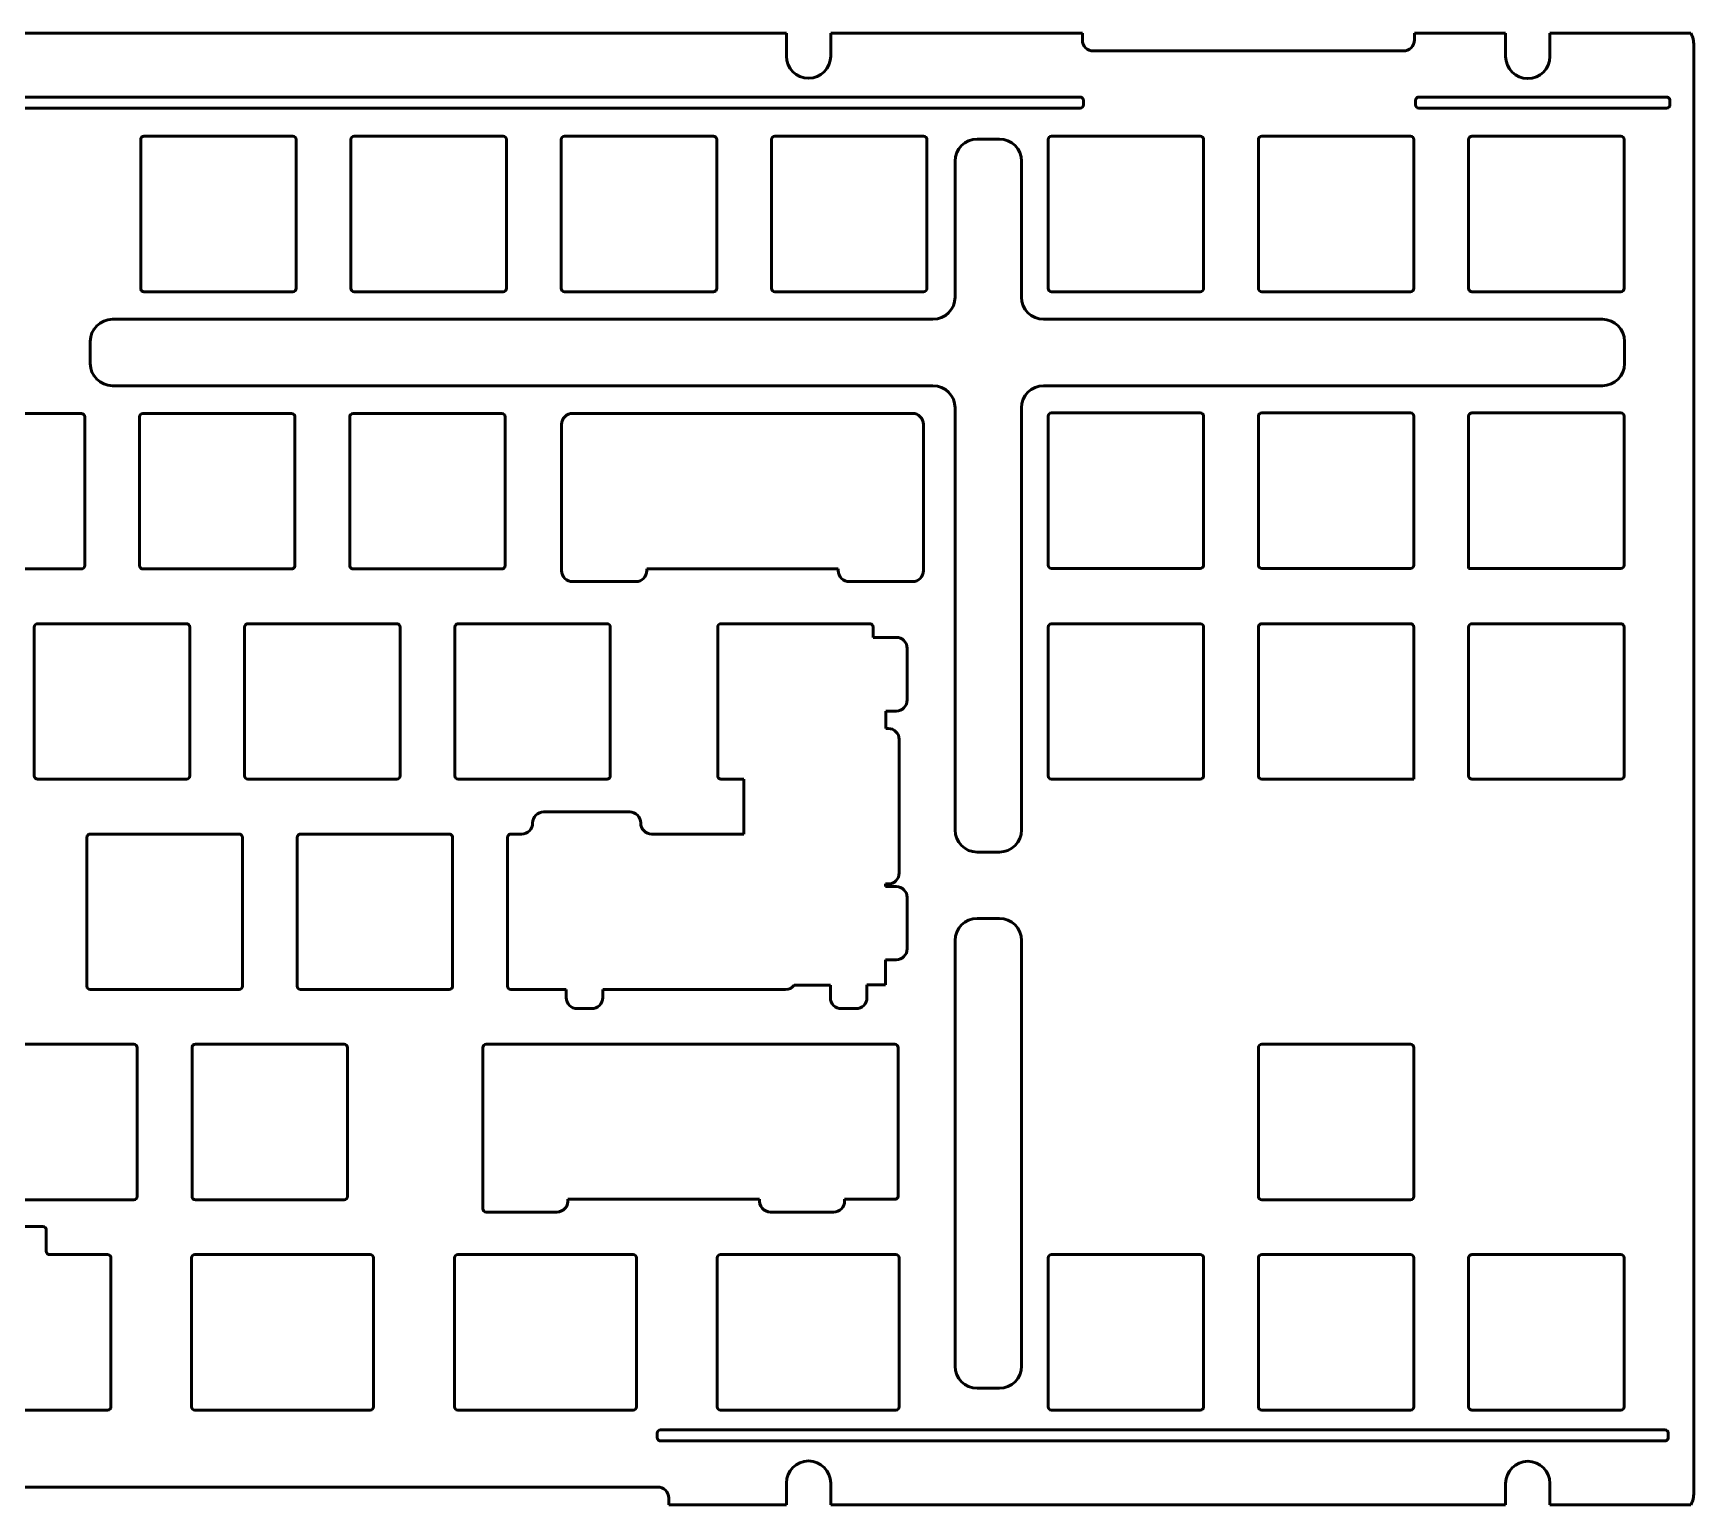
# Model space of a CAD drawing. Header units: millimetres. Extents: x 125 to 480, y 148 to 281.
# Drawn here: x 330.3 to 480.4, y 148.3 to 281.3 of the extents above; entities that cross this region are included whole.
import ezdxf

# ---------------------------------------------------------------- set-up
doc = ezdxf.new("R2010")
doc.units = ezdxf.units.MM
doc.header["$LTSCALE"] = 0.75
doc.layers.add('Visible', color=7, linetype='Continuous', lineweight=50)

msp = doc.modelspace()

# ---------------------------------------------------------------- linework, layer by layer
at = {"layer": 'Visible'}
for p, q in [((398.386112, 281.253646, 0.75), (254.57997, 281.253646, 0.75)), ((398.386112, 279.188095, 0.75), (398.386112, 281.253646, 0.75)), ((425.12709, 281.253646, 0.75), (402.386112, 281.253646, 0.75)), ((402.386112, 281.253646, 0.75), (402.386112, 279.188095, 0.75)), ((425.12709, 281.253646, 0.75), (425.12709, 280.653646, 0.75)), ((463.375035, 281.253646, 0.75), (455.12709, 281.253646, 0.75)), ((455.12709, 280.653646, 0.75), (455.12709, 281.253646, 0.75)), ((463.375035, 279.153646, 0.75), (463.375035, 281.253646, 0.75)), ((480.120029, 281.253646, 0.75), (467.375035, 281.253646, 0.75)), ((467.375035, 281.253646, 0.75), (467.375035, 279.153646, 0.75)), ((426.12709, 279.653646, 0.75), (454.12709, 279.653646, 0.75)), ((480.375035, 280.153646, 0.75), (480.375035, 149.398646, 0.75)), ((227.314574, 275.484968, 0.75), (424.921871, 275.484968, 0.75)), ((425.221871, 275.184968, 0.75), (425.221871, 274.784968, 0.75)), ((455.221872, 274.784968, 0.75), (455.221872, 275.184968, 0.75)), ((455.521872, 275.484968, 0.75), (477.921872, 275.484968, 0.75)), ((478.221872, 275.184968, 0.75), (478.221872, 274.784968, 0.75)), ((424.921871, 274.484968, 0.75), (227.314574, 274.484968, 0.75)), ((477.921872, 274.484968, 0.75), (455.521872, 274.484968, 0.75)), ((340.032142, 258.201539, 0.75), (340.032142, 271.651539, 0.75)), ((340.332142, 271.951539, 0.75), (353.782142, 271.951539, 0.75)), ((354.082142, 271.651539, 0.75), (354.082142, 258.201539, 0.75)), ((359.032142, 258.201539, 0.75), (359.032142, 271.651539, 0.75)), ((359.332142, 271.951539, 0.75), (372.782142, 271.951539, 0.75)), ((373.082142, 271.651539, 0.75), (373.082142, 258.201539, 0.75)), ((378.032142, 258.201539, 0.75), (378.032142, 271.651539, 0.75)), ((378.332142, 271.951539, 0.75), (391.782142, 271.951539, 0.75)), ((392.082142, 271.651539, 0.75), (392.082142, 258.201539, 0.75)), ((397.032142, 258.201539, 0.75), (397.032142, 271.651539, 0.75)), ((397.332142, 271.951539, 0.75), (410.782142, 271.951539, 0.75)), ((411.082142, 271.651539, 0.75), (411.082142, 258.201539, 0.75)), ((415.625035, 271.685416, 0.75), (417.625035, 271.685416, 0.75)), ((422.032143, 258.201539, 0.75), (422.032143, 271.651539, 0.75)), ((422.332143, 271.951539, 0.75), (435.782143, 271.951539, 0.75)), ((436.082143, 271.651539, 0.75), (436.082143, 258.201539, 0.75)), ((441.032143, 258.201539, 0.75), (441.032143, 271.651539, 0.75)), ((441.332143, 271.951539, 0.75), (454.782143, 271.951539, 0.75)), ((455.082143, 271.651539, 0.75), (455.082143, 258.201539, 0.75)), ((460.032143, 258.201539, 0.75), (460.032143, 271.651539, 0.75)), ((460.332143, 271.951539, 0.75), (473.782143, 271.951539, 0.75)), ((474.082143, 271.651539, 0.75), (474.082143, 258.201539, 0.75)), ((413.625035, 257.404103, 0.75), (413.625035, 269.685416, 0.75)), ((419.625035, 269.685416, 0.75), (419.625035, 257.404103, 0.75)), ((353.782142, 257.901539, 0.75), (340.332142, 257.901539, 0.75)), ((372.782142, 257.901539, 0.75), (359.332142, 257.901539, 0.75)), ((391.782142, 257.901539, 0.75), (378.332142, 257.901539, 0.75)), ((410.782142, 257.901539, 0.75), (397.332142, 257.901539, 0.75)), ((435.782143, 257.901539, 0.75), (422.332143, 257.901539, 0.75)), ((454.782143, 257.901539, 0.75), (441.332143, 257.901539, 0.75)), ((473.782143, 257.901539, 0.75), (460.332143, 257.901539, 0.75)), ((337.474628, 255.404103, 0.75), (411.625035, 255.404103, 0.75)), ((421.625035, 255.404103, 0.75), (472.125035, 255.404103, 0.75)), ((335.474628, 253.404103, 0.75), (335.474628, 251.404103, 0.75)), ((474.125035, 253.404103, 0.75), (474.125035, 251.404103, 0.75)), ((411.625035, 249.404103, 0.75), (337.474628, 249.404103, 0.75)), ((472.125035, 249.404103, 0.75), (421.625035, 249.404103, 0.75)), ((321.221194, 246.900875, 0.75), (334.671194, 246.900875, 0.75)), ((334.971194, 246.600875, 0.75), (334.971194, 233.150875, 0.75)), ((339.921194, 233.150875, 0.75), (339.921194, 246.600875, 0.75)), ((340.221194, 246.900875, 0.75), (353.671194, 246.900875, 0.75)), ((353.971194, 246.600875, 0.75), (353.971194, 233.150875, 0.75)), ((358.921194, 233.150875, 0.75), (358.921194, 246.600875, 0.75)), ((359.221194, 246.900875, 0.75), (372.671194, 246.900875, 0.75)), ((372.971194, 246.600875, 0.75), (372.971194, 233.150875, 0.75)), ((379.071173, 246.900961, 0.75), (409.771173, 246.900961, 0.75)), ((413.625035, 209.269989, 0.75), (413.625035, 247.404103, 0.75)), ((419.625035, 247.404103, 0.75), (419.625035, 209.269989, 0.75)), ((422.032143, 233.201539, 0.75), (422.032143, 246.651539, 0.75)), ((422.332143, 246.951539, 0.75), (435.782143, 246.951539, 0.75)), ((436.082143, 246.651539, 0.75), (436.082143, 233.201539, 0.75)), ((441.032143, 233.201539, 0.75), (441.032143, 246.651539, 0.75)), ((441.332143, 246.951539, 0.75), (454.782143, 246.951539, 0.75)), ((455.082143, 246.651539, 0.75), (455.082143, 233.201539, 0.75)), ((460.032143, 232.901539, 0.75), (460.032143, 246.651539, 0.75)), ((460.332143, 246.951539, 0.75), (473.782143, 246.951539, 0.75)), ((474.082143, 246.651539, 0.75), (474.082143, 233.201539, 0.75)), ((378.071173, 232.704961, 0.75), (378.071173, 245.900961, 0.75)), ((410.771173, 245.900961, 0.75), (410.771173, 232.704961, 0.75)), ((334.671194, 232.850875, 0.75), (321.221194, 232.850875, 0.75)), ((353.671194, 232.850875, 0.75), (340.221194, 232.850875, 0.75)), ((372.671194, 232.850875, 0.75), (359.221194, 232.850875, 0.75)), ((403.071173, 232.850875, 0.75), (385.771173, 232.850875, 0.75)), ((385.771173, 232.850875, 0.75), (385.771173, 232.704961, 0.75)), ((403.071173, 232.704961, 0.75), (403.071173, 232.850875, 0.75)), ((435.782143, 232.901539, 0.75), (422.332143, 232.901539, 0.75)), ((454.782143, 232.901539, 0.75), (441.332143, 232.901539, 0.75)), ((473.782143, 232.901539, 0.75), (460.032143, 232.901539, 0.75)), ((384.771173, 231.704961, 0.75), (379.071173, 231.704961, 0.75)), ((409.771173, 231.704961, 0.75), (404.071173, 231.704961, 0.75)), ((330.421173, 214.150875, 0.75), (330.421173, 227.600875, 0.75)), ((330.721173, 227.900875, 0.75), (344.171173, 227.900875, 0.75)), ((344.471173, 227.600875, 0.75), (344.471173, 214.150875, 0.75)), ((349.421173, 214.150875, 0.75), (349.421173, 227.600875, 0.75)), ((349.721173, 227.900875, 0.75), (363.171173, 227.900875, 0.75)), ((363.471173, 227.600875, 0.75), (363.471173, 214.150875, 0.75)), ((368.421173, 214.150875, 0.75), (368.421173, 227.600875, 0.75)), ((368.721173, 227.900875, 0.75), (382.171173, 227.900875, 0.75)), ((382.471173, 227.600875, 0.75), (382.471173, 214.150875, 0.75)), ((392.171189, 214.150875, 0.75), (392.171189, 227.600875, 0.75)), ((392.471189, 227.900875, 0.75), (405.921189, 227.900875, 0.75)), ((406.221189, 227.600875, 0.75), (406.221189, 226.670807, 0.75)), ((406.221189, 226.670807, 0.75), (408.298193, 226.670807, 0.75)), ((422.032143, 214.151539, 0.75), (422.032143, 227.601539, 0.75)), ((422.312198, 227.900875, 0.75), (435.802088, 227.900875, 0.75)), ((436.082143, 227.601539, 0.75), (436.082143, 214.151539, 0.75)), ((441.032143, 214.151539, 0.75), (441.032143, 227.600875, 0.75)), ((441.332143, 227.900875, 0.75), (454.782143, 227.900875, 0.75)), ((455.082143, 227.600875, 0.75), (455.082143, 213.851539, 0.75)), ((460.032143, 214.151539, 0.75), (460.032143, 227.600875, 0.75)), ((460.332143, 227.900875, 0.75), (473.782143, 227.900875, 0.75)), ((474.082143, 227.600875, 0.75), (474.082143, 214.151539, 0.75)), ((409.298193, 225.670807, 0.75), (409.298193, 221.016007, 0.75)), ((408.298193, 220.016007, 0.75), (407.367793, 220.016007, 0.75)), ((407.367793, 220.016007, 0.75), (407.367793, 218.440407, 0.75)), ((407.367793, 218.440407, 0.75), (407.575647, 218.440407, 0.75)), ((408.575647, 217.440407, 0.75), (408.575647, 205.390407, 0.75)), ((344.171173, 213.850875, 0.75), (330.721173, 213.850875, 0.75)), ((363.171173, 213.850875, 0.75), (349.721173, 213.850875, 0.75)), ((382.171173, 213.850875, 0.75), (368.721173, 213.850875, 0.75)), ((394.525647, 213.850875, 0.75), (392.471189, 213.850875, 0.75)), ((394.525647, 208.900878, 0.75), (394.525647, 213.850875, 0.75)), ((435.782143, 213.851539, 0.75), (422.332143, 213.851539, 0.75)), ((455.082143, 213.851539, 0.75), (441.332143, 213.851539, 0.75)), ((473.782143, 213.851539, 0.75), (460.332143, 213.851539, 0.75)), ((376.45257, 210.900878, 0.75), (384.221865, 210.900878, 0.75)), ((335.171175, 195.150878, 0.75), (335.171175, 208.600878, 0.75)), ((335.471175, 208.900878, 0.75), (348.921175, 208.900878, 0.75)), ((349.221175, 208.600878, 0.75), (349.221175, 195.150878, 0.75)), ((354.171175, 195.150878, 0.75), (354.171175, 208.600878, 0.75)), ((354.471175, 208.900878, 0.75), (367.921175, 208.900878, 0.75)), ((368.221175, 208.600878, 0.75), (368.221175, 195.150878, 0.75)), ((373.171175, 195.150878, 0.75), (373.171175, 208.600878, 0.75)), ((373.471175, 208.900878, 0.75), (374.45257, 208.900878, 0.75)), ((386.221865, 208.900878, 0.75), (394.525647, 208.900878, 0.75)), ((415.625035, 207.269989, 0.75), (417.625035, 207.269989, 0.75)), ((407.575647, 204.390407, 0.75), (407.336574, 204.390407, 0.75)), ((407.336574, 204.390407, 0.75), (407.336574, 204.161878, 0.75)), ((407.336574, 204.161878, 0.75), (408.298193, 204.161878, 0.75)), ((409.298193, 203.161878, 0.75), (409.298193, 198.540007, 0.75)), ((417.625035, 201.269989, 0.75), (415.625035, 201.269989, 0.75)), ((413.625035, 160.826872, 0.75), (413.625035, 199.269989, 0.75)), ((419.625035, 199.269989, 0.75), (419.625035, 160.826872, 0.75)), ((408.298193, 197.540007, 0.75), (407.336574, 197.540007, 0.75)), ((407.336574, 197.540007, 0.75), (407.336574, 195.271878, 0.75)), ((402.358174, 195.250878, 0.75), (399.096174, 195.250878, 0.75)), ((402.358174, 194.128878, 0.75), (402.358174, 195.250878, 0.75)), ((407.336574, 195.271878, 0.75), (405.660174, 195.271878, 0.75)), ((405.660174, 195.271878, 0.75), (405.660174, 194.128878, 0.75)), ((348.921175, 194.850878, 0.75), (335.471175, 194.850878, 0.75)), ((367.921175, 194.850878, 0.75), (354.471175, 194.850878, 0.75)), ((378.482174, 194.850878, 0.75), (373.471175, 194.850878, 0.75)), ((378.482174, 194.128878, 0.75), (378.482174, 194.850878, 0.75)), ((398.296174, 194.850878, 0.75), (381.784174, 194.850878, 0.75)), ((381.784174, 194.850878, 0.75), (381.784174, 194.128878, 0.75)), ((380.784174, 193.128878, 0.75), (379.482174, 193.128878, 0.75)), ((404.660174, 193.128878, 0.75), (403.358174, 193.128878, 0.75)), ((325.971174, 189.900878, 0.75), (339.421174, 189.900878, 0.75)), ((339.721174, 189.600878, 0.75), (339.721174, 176.150878, 0.75)), ((344.671174, 176.150878, 0.75), (344.671174, 189.600878, 0.75)), ((344.971174, 189.900878, 0.75), (358.421174, 189.900878, 0.75)), ((358.721174, 189.600878, 0.75), (358.721174, 176.150878, 0.75)), ((370.946174, 175.050878, 0.75), (370.946174, 189.600878, 0.75)), ((371.246174, 189.900878, 0.75), (408.168794, 189.900878, 0.75)), ((408.468793, 189.60135, 0.75), (408.48988, 176.20135, 0.75)), ((441.032143, 176.150878, 0.75), (441.032143, 189.600878, 0.75)), ((441.332143, 189.900878, 0.75), (454.782143, 189.900878, 0.75)), ((455.082143, 189.600878, 0.75), (455.082143, 176.150878, 0.75)), ((339.421174, 175.850878, 0.75), (325.971174, 175.850878, 0.75)), ((358.421174, 175.850878, 0.75), (344.971174, 175.850878, 0.75)), ((395.957488, 175.900878, 0.75), (378.63486, 175.900878, 0.75)), ((408.18988, 175.900878, 0.75), (403.646174, 175.900878, 0.75)), ((403.646174, 175.900878, 0.75), (403.646174, 175.750878, 0.75)), ((454.782143, 175.850878, 0.75), (441.332143, 175.850878, 0.75)), ((377.646174, 174.750878, 0.75), (371.246174, 174.750878, 0.75)), ((402.646174, 174.750878, 0.75), (396.946174, 174.750878, 0.75)), ((323.803869, 173.437964, 0.75), (331.204012, 173.437964, 0.75)), ((331.504012, 173.137964, 0.75), (331.504012, 171.200878, 0.75)), ((331.804012, 170.900878, 0.75), (337.046173, 170.900878, 0.75)), ((337.346173, 170.600878, 0.75), (337.346173, 157.150878, 0.75)), ((344.633763, 157.150878, 0.75), (344.633763, 170.600878, 0.75)), ((344.933763, 170.900878, 0.75), (360.776154, 170.900878, 0.75)), ((361.076154, 170.600878, 0.75), (361.076154, 157.150878, 0.75)), ((368.383762, 157.150878, 0.75), (368.383762, 170.600878, 0.75)), ((368.683762, 170.900878, 0.75), (384.526152, 170.900878, 0.75)), ((384.826152, 170.600878, 0.75), (384.826152, 157.150878, 0.75)), ((392.133762, 157.150878, 0.75), (392.133762, 170.600878, 0.75)), ((392.433762, 170.900878, 0.75), (408.276153, 170.900878, 0.75)), ((408.576153, 170.600878, 0.75), (408.576153, 157.150878, 0.75)), ((422.032143, 157.150878, 0.75), (422.032143, 170.600878, 0.75)), ((422.332143, 170.900878, 0.75), (435.782143, 170.900878, 0.75)), ((436.082143, 170.600878, 0.75), (436.082143, 157.150878, 0.75)), ((441.032143, 157.150878, 0.75), (441.032143, 170.600878, 0.75)), ((441.332143, 170.900878, 0.75), (454.782143, 170.900878, 0.75)), ((455.082143, 170.600878, 0.75), (455.082143, 157.150878, 0.75)), ((460.032143, 157.150878, 0.75), (460.032143, 170.600878, 0.75)), ((460.332143, 170.900878, 0.75), (473.782143, 170.900878, 0.75)), ((474.082143, 170.600878, 0.75), (474.082143, 157.150878, 0.75)), ((417.625035, 158.826872, 0.75), (415.625035, 158.826872, 0.75)), ((337.046173, 156.850878, 0.75), (323.596173, 156.850878, 0.75)), ((360.776154, 156.850878, 0.75), (344.933763, 156.850878, 0.75)), ((384.526152, 156.850878, 0.75), (368.683762, 156.850878, 0.75)), ((408.276153, 156.850878, 0.75), (392.433762, 156.850878, 0.75)), ((435.782143, 156.850878, 0.75), (422.332143, 156.850878, 0.75)), ((454.782143, 156.850878, 0.75), (441.332143, 156.850878, 0.75)), ((473.782143, 156.850878, 0.75), (460.332143, 156.850878, 0.75)), ((386.705486, 154.367646, 0.75), (386.705486, 154.767646, 0.75)), ((387.005486, 155.067646, 0.75), (477.769196, 155.067646, 0.75)), ((478.069196, 154.767646, 0.75), (478.069196, 154.367646, 0.75)), ((477.769196, 154.067646, 0.75), (387.005486, 154.067646, 0.75)), ((398.386112, 148.298646, 0.75), (398.386112, 150.260095, 0.75)), ((402.386112, 150.260095, 0.75), (402.386112, 148.298646, 0.75)), ((463.375035, 148.298646, 0.75), (463.375035, 150.225646, 0.75)), ((467.375035, 150.225646, 0.75), (467.375035, 148.298646, 0.75)), ((386.75032, 149.898646, 0.75), (308.75032, 149.898646, 0.75)), ((387.75032, 148.298646, 0.75), (387.75032, 148.898646, 0.75)), ((387.75032, 148.298646, 0.75), (398.386112, 148.298646, 0.75)), ((402.386112, 148.298646, 0.75), (463.375035, 148.298646, 0.75)), ((467.375035, 148.298646, 0.75), (480.120029, 148.298646, 0.75))]:
    msp.add_line(p, q, dxfattribs=at)
at = {"layer": 'Visible', "extrusion": (0, 1.294e-11, -1)}
for centre, start, end in [((-426.12709, 280.653646, -0.75), 270, 0), ((-454.12709, 280.653646, -0.75), 180, 270)]:
    msp.add_arc(centre, 1, start, end, dxfattribs=at)
at = {"layer": 'Visible'}
for centre, radius, start, end in [((477.875035, 280.153646, 0.75), 2.5, 0, 26.103881), ((424.921871, 275.184968, 0.75), 0.3, 0, 90), ((424.921871, 274.784968, 0.75), 0.3, 270, 0), ((455.521872, 275.184968, 0.75), 0.3, 90, 180), ((455.521872, 274.784968, 0.75), 0.3, 180, 270), ((477.921872, 275.184968, 0.75), 0.3, 0, 90), ((477.921872, 274.784968, 0.75), 0.3, 270, 0), ((415.625035, 269.685416, 0.75), 2, 90, 180), ((417.625035, 269.685416, 0.75), 2, 0, 90), ((337.474628, 253.404103, 0.75), 2, 90, 180), ((472.125035, 253.404103, 0.75), 2, 0, 90), ((337.474628, 251.404103, 0.75), 2, 180, 270), ((472.125035, 251.404103, 0.75), 2, 270, 0), ((415.625035, 209.269989, 0.75), 2, 180, 270), ((417.625035, 209.269989, 0.75), 2, 270, 0), ((415.625035, 199.269989, 0.75), 2, 90, 180), ((417.625035, 199.269989, 0.75), 2, 0, 90), ((331.804012, 171.200878, 0.75), 0.3, 180, 270), ((415.625035, 160.826872, 0.75), 2, 180, 270), ((417.625035, 160.826872, 0.75), 2, 270, 0), ((387.005486, 154.767646, 0.75), 0.3, 90, 180), ((477.769196, 154.767646, 0.75), 0.3, 0, 90), ((387.005486, 154.367646, 0.75), 0.3, 180, 270), ((477.769196, 154.367646, 0.75), 0.3, 270, 0), ((477.875035, 149.398646, 0.75), 2.5, 333.896119, 0)]:
    msp.add_arc(centre, radius, start, end, dxfattribs=at)
at = {"layer": 'Visible', "extrusion": (0, 0, -1)}
for centre, radius, start, end in [((-400.386112, 279.188095, -0.75), 2, 180, 0), ((-465.375035, 279.153646, -0.75), 2, 180, 0), ((-340.332142, 271.651539, -0.75), 0.3, 0, 90), ((-353.782142, 271.651539, -0.75), 0.3, 90, 180), ((-359.332142, 271.651539, -0.75), 0.3, 0, 90), ((-372.782142, 271.651539, -0.75), 0.3, 90, 180), ((-378.332142, 271.651539, -0.75), 0.3, 0, 90), ((-391.782142, 271.651539, -0.75), 0.3, 90, 180), ((-397.332142, 271.651539, -0.75), 0.3, 0, 90), ((-410.782142, 271.651539, -0.75), 0.3, 90, 180), ((-422.332143, 271.651539, -0.75), 0.3, 0, 90), ((-435.782143, 271.651539, -0.75), 0.3, 90, 180), ((-441.332143, 271.651539, -0.75), 0.3, 0, 90), ((-454.782143, 271.651539, -0.75), 0.3, 90, 180), ((-460.332143, 271.651539, -0.75), 0.3, 0, 90), ((-473.782143, 271.651539, -0.75), 0.3, 90, 180), ((-340.332142, 258.201539, -0.75), 0.3, 270, 0), ((-353.782142, 258.201539, -0.75), 0.3, 180, 270), ((-359.332142, 258.201539, -0.75), 0.3, 270, 0), ((-372.782142, 258.201539, -0.75), 0.3, 180, 270), ((-378.332142, 258.201539, -0.75), 0.3, 270, 0), ((-391.782142, 258.201539, -0.75), 0.3, 180, 270), ((-397.332142, 258.201539, -0.75), 0.3, 270, 0), ((-410.782142, 258.201539, -0.75), 0.3, 180, 270), ((-422.332143, 258.201539, -0.75), 0.3, 270, 360), ((-435.782143, 258.201539, -0.75), 0.3, 180, 270), ((-441.332143, 258.201539, -0.75), 0.3, 270, 0), ((-454.782143, 258.201539, -0.75), 0.3, 180, 270), ((-460.332143, 258.201539, -0.75), 0.3, 270, 0), ((-473.782143, 258.201539, -0.75), 0.3, 180, 270), ((-411.625035, 257.404103, -0.75), 2, 180, 270), ((-421.625035, 257.404103, -0.75), 2, 270, 0), ((-411.625035, 247.404103, -0.75), 2, 90, 180), ((-421.625035, 247.404103, -0.75), 2, 0, 90), ((-334.671194, 246.600875, -0.75), 0.3, 90, 180), ((-340.221194, 246.600875, -0.75), 0.3, 0, 90), ((-353.671194, 246.600875, -0.75), 0.3, 90, 180), ((-359.221194, 246.600875, -0.75), 0.3, 0, 90), ((-372.671194, 246.600875, -0.75), 0.3, 90, 180), ((-379.071173, 245.900961, -0.75), 1, 0, 90), ((-409.771173, 245.900961, -0.75), 1, 90, 180), ((-422.332143, 246.651539, -0.75), 0.3, 0, 90), ((-435.782143, 246.651539, -0.75), 0.3, 90, 180), ((-441.332143, 246.651539, -0.75), 0.3, 0, 90), ((-454.782143, 246.651539, -0.75), 0.3, 90, 180), ((-460.332143, 246.651539, -0.75), 0.3, 0, 90), ((-473.782143, 246.651539, -0.75), 0.3, 90, 180), ((-334.671194, 233.150875, -0.75), 0.3, 180, 270), ((-340.221194, 233.150875, -0.75), 0.3, 270, 0), ((-353.671194, 233.150875, -0.75), 0.3, 180, 270), ((-359.221194, 233.150875, -0.75), 0.3, 270, 0), ((-372.671194, 233.150875, -0.75), 0.3, 180, 270), ((-379.071173, 232.704961, -0.75), 1, 270, 0), ((-384.771173, 232.704961, -0.75), 1, 180, 270), ((-404.071173, 232.704961, -0.75), 1, 270, 0), ((-409.771173, 232.704961, -0.75), 1, 180, 270), ((-422.332143, 233.201539, -0.75), 0.3, 270, 0), ((-435.782143, 233.201539, -0.75), 0.3, 180, 270), ((-441.332143, 233.201539, -0.75), 0.3, 270, 0), ((-454.782143, 233.201539, -0.75), 0.3, 180, 270), ((-473.782143, 233.201539, -0.75), 0.3, 180, 270), ((-330.721173, 227.600875, -0.75), 0.3, 0, 90), ((-344.171173, 227.600875, -0.75), 0.3, 90, 180), ((-349.721173, 227.600875, -0.75), 0.3, 0, 90), ((-363.171173, 227.600875, -0.75), 0.3, 90, 180), ((-368.721173, 227.600875, -0.75), 0.3, 0, 90), ((-382.171173, 227.600875, -0.75), 0.3, 90, 180), ((-392.471189, 227.600875, -0.75), 0.3, 0, 90), ((-405.921189, 227.600875, -0.75), 0.3, 90, 180), ((-408.298193, 225.670807, -0.75), 1, 90, 180), ((-422.332143, 227.601539, -0.75), 0.3, 0, 86.187972), ((-435.782143, 227.601539, -0.75), 0.3, 93.812028, 180), ((-441.332143, 227.600875, -0.75), 0.3, 0, 90), ((-454.782143, 227.600875, -0.75), 0.3, 90, 180), ((-460.332143, 227.600875, -0.75), 0.3, 0, 90), ((-473.782143, 227.600875, -0.75), 0.3, 90, 180), ((-408.298193, 221.016007, -0.75), 1, 180, 270), ((-407.575647, 217.440407, -0.75), 1, 90, 180), ((-330.721173, 214.150875, -0.75), 0.3, 270, 0), ((-344.171173, 214.150875, -0.75), 0.3, 180, 270), ((-349.721173, 214.150875, -0.75), 0.3, 270, 0), ((-363.171173, 214.150875, -0.75), 0.3, 180, 270), ((-368.721173, 214.150875, -0.75), 0.3, 270, 0), ((-382.171173, 214.150875, -0.75), 0.3, 180, 270), ((-392.471189, 214.150875, -0.75), 0.3, 270, 0), ((-422.332143, 214.151539, -0.75), 0.3, 270, 0), ((-435.782143, 214.151539, -0.75), 0.3, 180, 270), ((-441.332143, 214.151539, -0.75), 0.3, 270, 0), ((-460.332143, 214.151539, -0.75), 0.3, 270, 0), ((-473.782143, 214.151539, -0.75), 0.3, 180, 270), ((-335.471175, 208.600878, -0.75), 0.3, 0, 90), ((-348.921175, 208.600878, -0.75), 0.3, 90, 180), ((-354.471175, 208.600878, -0.75), 0.3, 0, 90), ((-367.921175, 208.600878, -0.75), 0.3, 90, 180), ((-373.471175, 208.600878, -0.75), 0.3, 0, 90), ((-374.45257, 209.900878, -0.75), 1, 180, 270), ((-386.221865, 209.900878, -0.75), 1, 270, 0), ((-407.575647, 205.390407, -0.75), 1, 180, 270), ((-408.298193, 203.161878, -0.75), 1, 90, 180), ((-408.298193, 198.540007, -0.75), 1, 180, 270), ((-335.471175, 195.150878, -0.75), 0.3, 270, 0), ((-348.921175, 195.150878, -0.75), 0.3, 180, 270), ((-354.471175, 195.150878, -0.75), 0.3, 270, 0), ((-367.921175, 195.150878, -0.75), 0.3, 180, 270), ((-373.471175, 195.150878, -0.75), 0.3, 270, 0), ((-398.296174, 195.850878, -0.75), 1, 216.869898, 270), ((-379.482174, 194.128878, -0.75), 1, 270, 0), ((-380.784174, 194.128878, -0.75), 1, 180, 270), ((-403.358174, 194.128878, -0.75), 1, 270, 0), ((-404.660174, 194.128878, -0.75), 1, 180, 270), ((-339.421174, 189.600878, -0.75), 0.3, 90, 180), ((-344.971174, 189.600878, -0.75), 0.3, 0, 90), ((-358.421174, 189.600878, -0.75), 0.3, 90, 180), ((-371.246174, 189.600878, -0.75), 0.3, 0, 90), ((-408.168794, 189.600878, -0.75), 0.3, 90, 179.909839), ((-441.332143, 189.600878, -0.75), 0.3, 0, 90), ((-454.782143, 189.600878, -0.75), 0.3, 90, 180), ((-339.421174, 176.150878, -0.75), 0.3, 180, 270), ((-344.971174, 176.150878, -0.75), 0.3, 270, 0), ((-358.421174, 176.150878, -0.75), 0.3, 180, 270), ((-377.646174, 175.750878, -0.75), 1, 171.373076, 270), ((-396.946174, 175.750878, -0.75), 1, 270, 8.626924), ((-402.646174, 175.750878, -0.75), 1, 180, 270), ((-408.18988, 176.200878, -0.75), 0.3, 179.909839, 270), ((-441.332143, 176.150878, -0.75), 0.3, 270, 0), ((-454.782143, 176.150878, -0.75), 0.3, 180, 270), ((-371.246174, 175.050878, -0.75), 0.3, 270, 0), ((-331.204012, 173.137964, -0.75), 0.3, 90, 180), ((-337.046173, 170.600878, -0.75), 0.3, 90, 180), ((-344.933763, 170.600878, -0.75), 0.3, 0, 90), ((-360.776154, 170.600878, -0.75), 0.3, 90, 180), ((-368.683762, 170.600878, -0.75), 0.3, 0, 90), ((-384.526152, 170.600878, -0.75), 0.3, 90, 180), ((-392.433762, 170.600878, -0.75), 0.3, 0, 90), ((-408.276153, 170.600878, -0.75), 0.3, 90, 180), ((-422.332143, 170.600878, -0.75), 0.3, 0, 90), ((-435.782143, 170.600878, -0.75), 0.3, 90, 180), ((-441.332143, 170.600878, -0.75), 0.3, 0, 90), ((-454.782143, 170.600878, -0.75), 0.3, 90, 180), ((-460.332143, 170.600878, -0.75), 0.3, 0, 90), ((-473.782143, 170.600878, -0.75), 0.3, 90, 180), ((-337.046173, 157.150878, -0.75), 0.3, 180, 270), ((-344.933763, 157.150878, -0.75), 0.3, 270, 0), ((-360.776154, 157.150878, -0.75), 0.3, 180, 270), ((-368.683762, 157.150878, -0.75), 0.3, 270, 0), ((-384.526152, 157.150878, -0.75), 0.3, 180, 270), ((-392.433762, 157.150878, -0.75), 0.3, 270, 0), ((-408.276153, 157.150878, -0.75), 0.3, 180, 270), ((-422.332143, 157.150878, -0.75), 0.3, 270, 360), ((-435.782143, 157.150878, -0.75), 0.3, 180, 270), ((-441.332143, 157.150878, -0.75), 0.3, 270, 0), ((-454.782143, 157.150878, -0.75), 0.3, 180, 270), ((-460.332143, 157.150878, -0.75), 0.3, 270, 0), ((-473.782143, 157.150878, -0.75), 0.3, 180, 270), ((-400.386112, 150.260095, -0.75), 2, 0, 180), ((-465.375035, 150.225646, -0.75), 2, 0, 180)]:
    msp.add_arc(centre, radius, start, end, dxfattribs=at)
at = {"layer": 'Visible', "extrusion": (0, 1.29398e-11, -1)}
msp.add_arc((-386.75032, 148.898646, -0.75), 1, 90, 180, dxfattribs=at)
at = {"layer": 'Visible'}
for centre, major_axis, start_param, end_param in [((376.45257, 209.900878, 0.75), (-0.707107, 0.707107), -0.7853981634, 0.7853981634), ((384.221865, 209.900878, 0.75), (0.707107, 0.707107), 5.4977871438, 7.0685834706)]:
    msp.add_ellipse(centre, major_axis=major_axis, ratio=1, start_param=start_param, end_param=end_param, dxfattribs=at)

doc.saveas('drawing.dxf')
